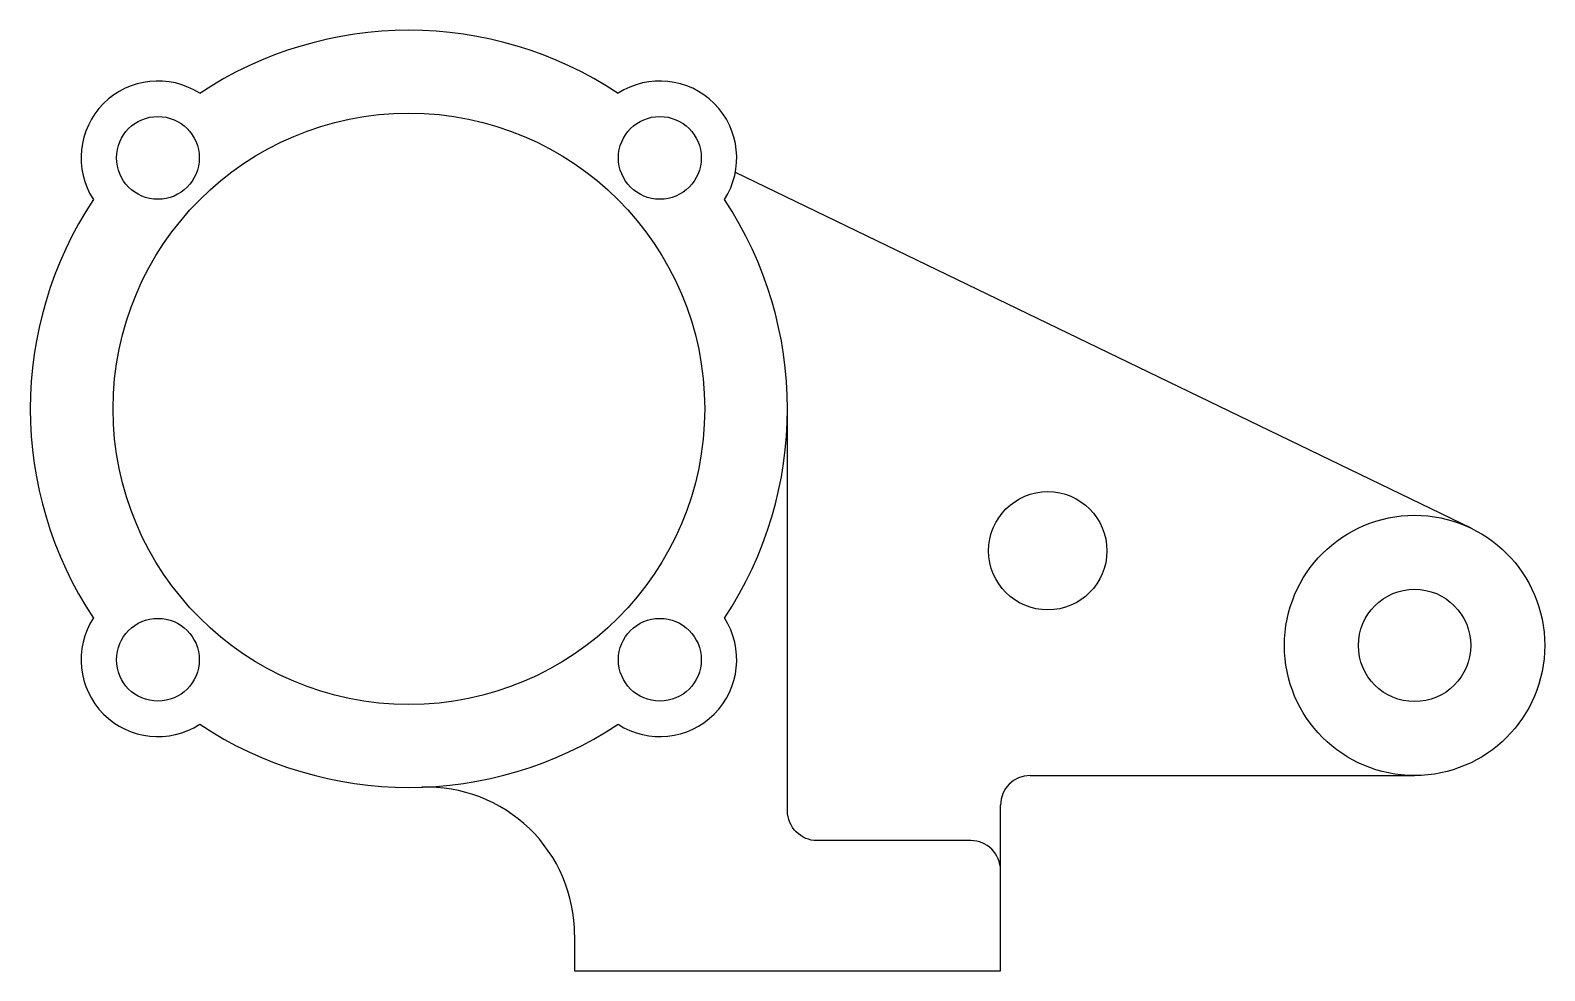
# Model space of a CAD drawing. Header units: millimetres. Extents: x 2604 to 2860, y 1768 to 1927.
import ezdxf

# ---------------------------------------------------------------- set-up
doc = ezdxf.new("R2010")
doc.units = ezdxf.units.MM

# ---------------------------------------------------------------- blocks, each defined once
blk = doc.blocks.new('*U2')
blk.add_circle((-2.97, -2.97), 7)
blk.add_arc((-2.97, -2.97), 13, 327.0998, 122.9002)
blk = doc.blocks.new('*U3')
at = {"color": 0, "linetype": 'ByBlock', "lineweight": -2, "transparency": 16777216}
for p, rotation in [((2622.99, 1908.34), 90.00000000000001), ((2622.99, 1817.55), 180), ((2713.78, 1817.55), 270)]:
    blk.add_blockref('*U2', p, dxfattribs=dict(at, rotation=rotation))
blk.add_blockref('*U2', (2713.78, 1908.34), dxfattribs=at)

msp = doc.modelspace()

# ---------------------------------------------------------------- linework, layer by layer
for p, q in [((2847.96, 1842.75), (2723.58, 1902.9)), ((2773.39, 1800.94), (2838.39, 1800.94)), ((2768.39, 1784.94), (2768.39, 1795.94))]:
    msp.add_line(p, q)
msp.add_lwpolyline([(2696.39, 1773.99), (2696.39, 1767.94), (2768.39, 1767.94), (2768.39, 1784.94, 0.414214), (2763.39, 1789.94), (2737.39, 1789.94, -0.414214), (2732.39, 1794.94), (2732.39, 1862.94)], format="xyb")
for centre, radius in [((2668.39, 1862.94), 50), ((2776.39, 1838.94), 10), ((2838.39, 1822.94), 22), ((2838.39, 1822.94), 9.5)]:
    msp.add_circle(centre, radius)
for centre, radius, start, end in [((2668.39, 1862.94), 64, 56.4558, 123.5442), ((2668.39, 1862.94), 64, 146.4558, 213.5442), ((2668.39, 1862.94), 64, 326.4558, 33.5442), ((2668.39, 1862.94), 64, 236.4558, 303.5442), ((2773.39, 1795.94), 5, 90, 180), ((2671.39, 1773.99), 25, 0, 91.9317)]:
    msp.add_arc(centre, radius, start, end)

# ---------------------------------------------------------------- block references
msp.add_blockref('*U3', (0, 0))

doc.saveas('drawing.dxf')
